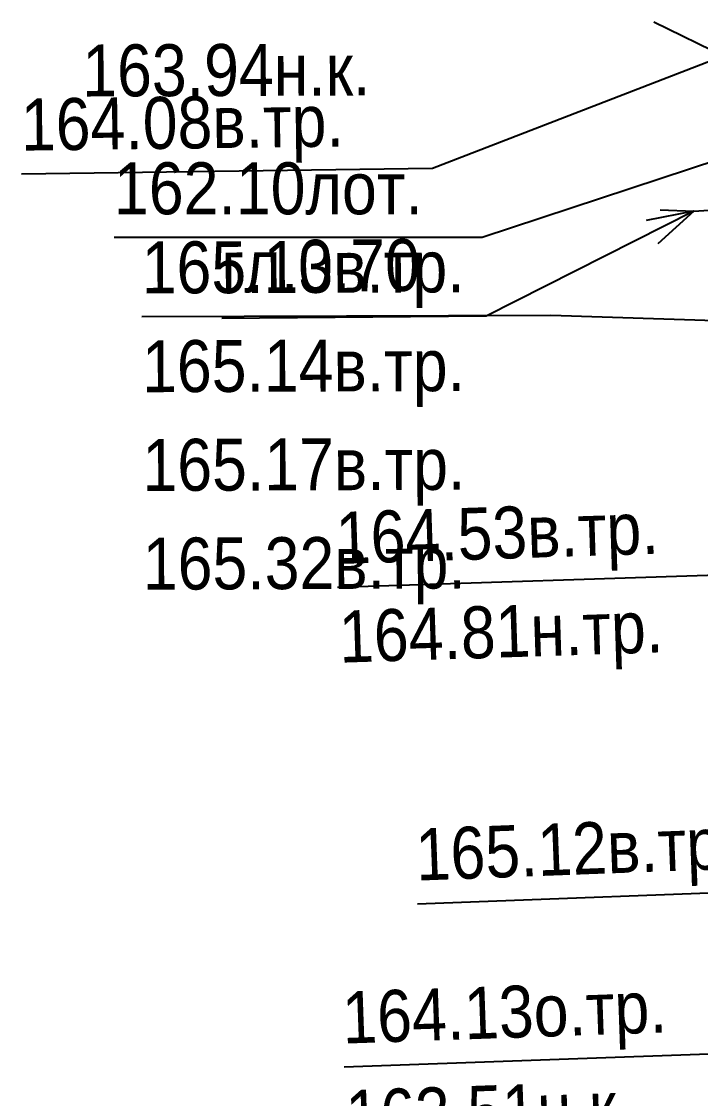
# Model space of a CAD drawing. Header units: metres. Extents: x -3947 to -3704, y 4976 to 6609.
# Drawn here: x -3878 to -3864.95, y 5707.06 to 5727.78 of the extents above; entities that cross this region are included whole.
import ezdxf
from ezdxf.enums import TextEntityAlignment as Align

# ---------------------------------------------------------------- set-up
doc = ezdxf.new("R2010")
doc.units = ezdxf.units.M
doc.header["$MEASUREMENT"] = 0
for name, color, linetype, lineweight in [('Водопровод', 7, 'Continuous', 25), ('Водосток', 7, 'Continuous', 25), ('Кабель связи', 7, 'Continuous', 25), ('Кабель электрический', 7, 'Continuous', 25), ('Теплосеть', 7, 'Continuous', 25)]:
    doc.layers.add(name, color=color, linetype=linetype, lineweight=lineweight)
doc.styles.add('Style-RUSSIAN_1251', font='RUSSIAN_1251.shx')

msp = doc.modelspace()

# ---------------------------------------------------------------- linework, layer by layer
at = {"layer": 'Водопровод', "linetype": 'Continuous', "flags": 128}
msp.add_lwpolyline([(-3847.984, 5733.511), (-3870.101, 5724.952), (-3878.001, 5724.848)], dxfattribs=at)
at = {"layer": 'Водосток', "linetype": 'Continuous', "flags": 128}
msp.add_lwpolyline([(-3850.921, 5729.646), (-3869.142, 5723.624), (-3876.222, 5723.624)], dxfattribs=at)
at = {"layer": 'Кабель связи', "linetype": 'Continuous'}
for p, q in [((-3863.871, 5726.808), (-3865.839, 5727.773)), ((-3865.073, 5724.137), (-3865.989, 5723.953)), ((-3865.073, 5724.137), (-3865.763, 5723.507))]:
    msp.add_line(p, q, dxfattribs=at)
at = {"layer": 'Кабель связи', "linetype": 'Continuous', "flags": 128}
for points in [[(-3865.073, 5724.137), (-3869.069, 5722.111), (-3874.15, 5722.068)], [(-3865.717, 5724.161), (-3865.073, 5724.137), (-3863.737, 5724.226)], [(-3857.35, 5721.785), (-3867.822, 5722.129), (-3875.687, 5722.099)], [(-3849.153, 5719.316), (-3864.024, 5717.149), (-3871.928, 5716.893)]]:
    msp.add_lwpolyline(points, dxfattribs=at)
at = {"layer": 'Кабель электрический', "linetype": 'Continuous', "flags": 128}
msp.add_lwpolyline([(-3860.342, 5714.049), (-3862.917, 5711.081), (-3870.386, 5710.8)], dxfattribs=at)
at = {"layer": 'Теплосеть', "linetype": 'Continuous', "flags": 128}
msp.add_lwpolyline([(-3860.13, 5710.11), (-3864.246, 5707.927), (-3871.8, 5707.663)], dxfattribs=at)

# ---------------------------------------------------------------- texts
at = {"layer": 'Водопровод', "linetype": 'Continuous', "style": 'Style-RUSSIAN_1251', "width": 0.899998}
msp.add_text('164.08в.тр.', height=1, rotation=0.7493, dxfattribs=at).set_placement((-3878.02, 5726.298), align=Align.TOP_LEFT)
at = {"layer": 'Водосток', "linetype": 'Continuous', "style": 'Style-RUSSIAN_1251', "width": 0.9}
msp.add_text('162.10лот.', height=1, dxfattribs=at).set_placement((-3876.222, 5725.074), align=Align.TOP_LEFT)
at = {"layer": 'Кабель связи', "linetype": 'Continuous', "style": 'Style-RUSSIAN_1251'}
for s, rotation, width, p in [('165.13в.тр.', 0.2188, 0.9, (-3875.692, 5723.549)), ('гл.0.70', 0.4858, 0.9, (-3874.162, 5723.568)), ('165.14в.тр.', 0.2188, 0.9, (-3875.685, 5721.649)), ('165.17в.тр.', 0.2188, 0.9, (-3875.678, 5719.749)), ('164.53в.тр.', 1.8539, 0.899998, (-3871.975, 5718.342)), ('165.32в.тр.', 0.2188, 0.9, (-3875.67, 5717.849)), ('164.81н.тр.', 1.8539, 0.899998, (-3871.913, 5716.443))]:
    msp.add_text(s, height=1, rotation=rotation, dxfattribs=dict(at, width=width)).set_placement(p, align=Align.TOP_LEFT)
at = {"layer": 'Кабель электрический', "linetype": 'Continuous', "style": 'Style-RUSSIAN_1251', "width": 0.899998}
msp.add_text('165.12в.тр.', height=1, rotation=2.1564, dxfattribs=at).set_placement((-3870.441, 5712.249), align=Align.TOP_LEFT)
at = {"layer": 'Теплосеть', "linetype": 'Continuous', "style": 'Style-RUSSIAN_1251', "width": 0.9}
for s, rotation, p in [('163.94н.к.', 0.2171, (-3876.835, 5727.34)), ('164.13о.тр.', 2.0067, (-3871.851, 5709.112)), ('163.51н.к.', 2.0067, (-3871.785, 5707.213))]:
    msp.add_text(s, height=1, rotation=rotation, dxfattribs=at).set_placement(p, align=Align.TOP_LEFT)

doc.saveas('drawing.dxf')
